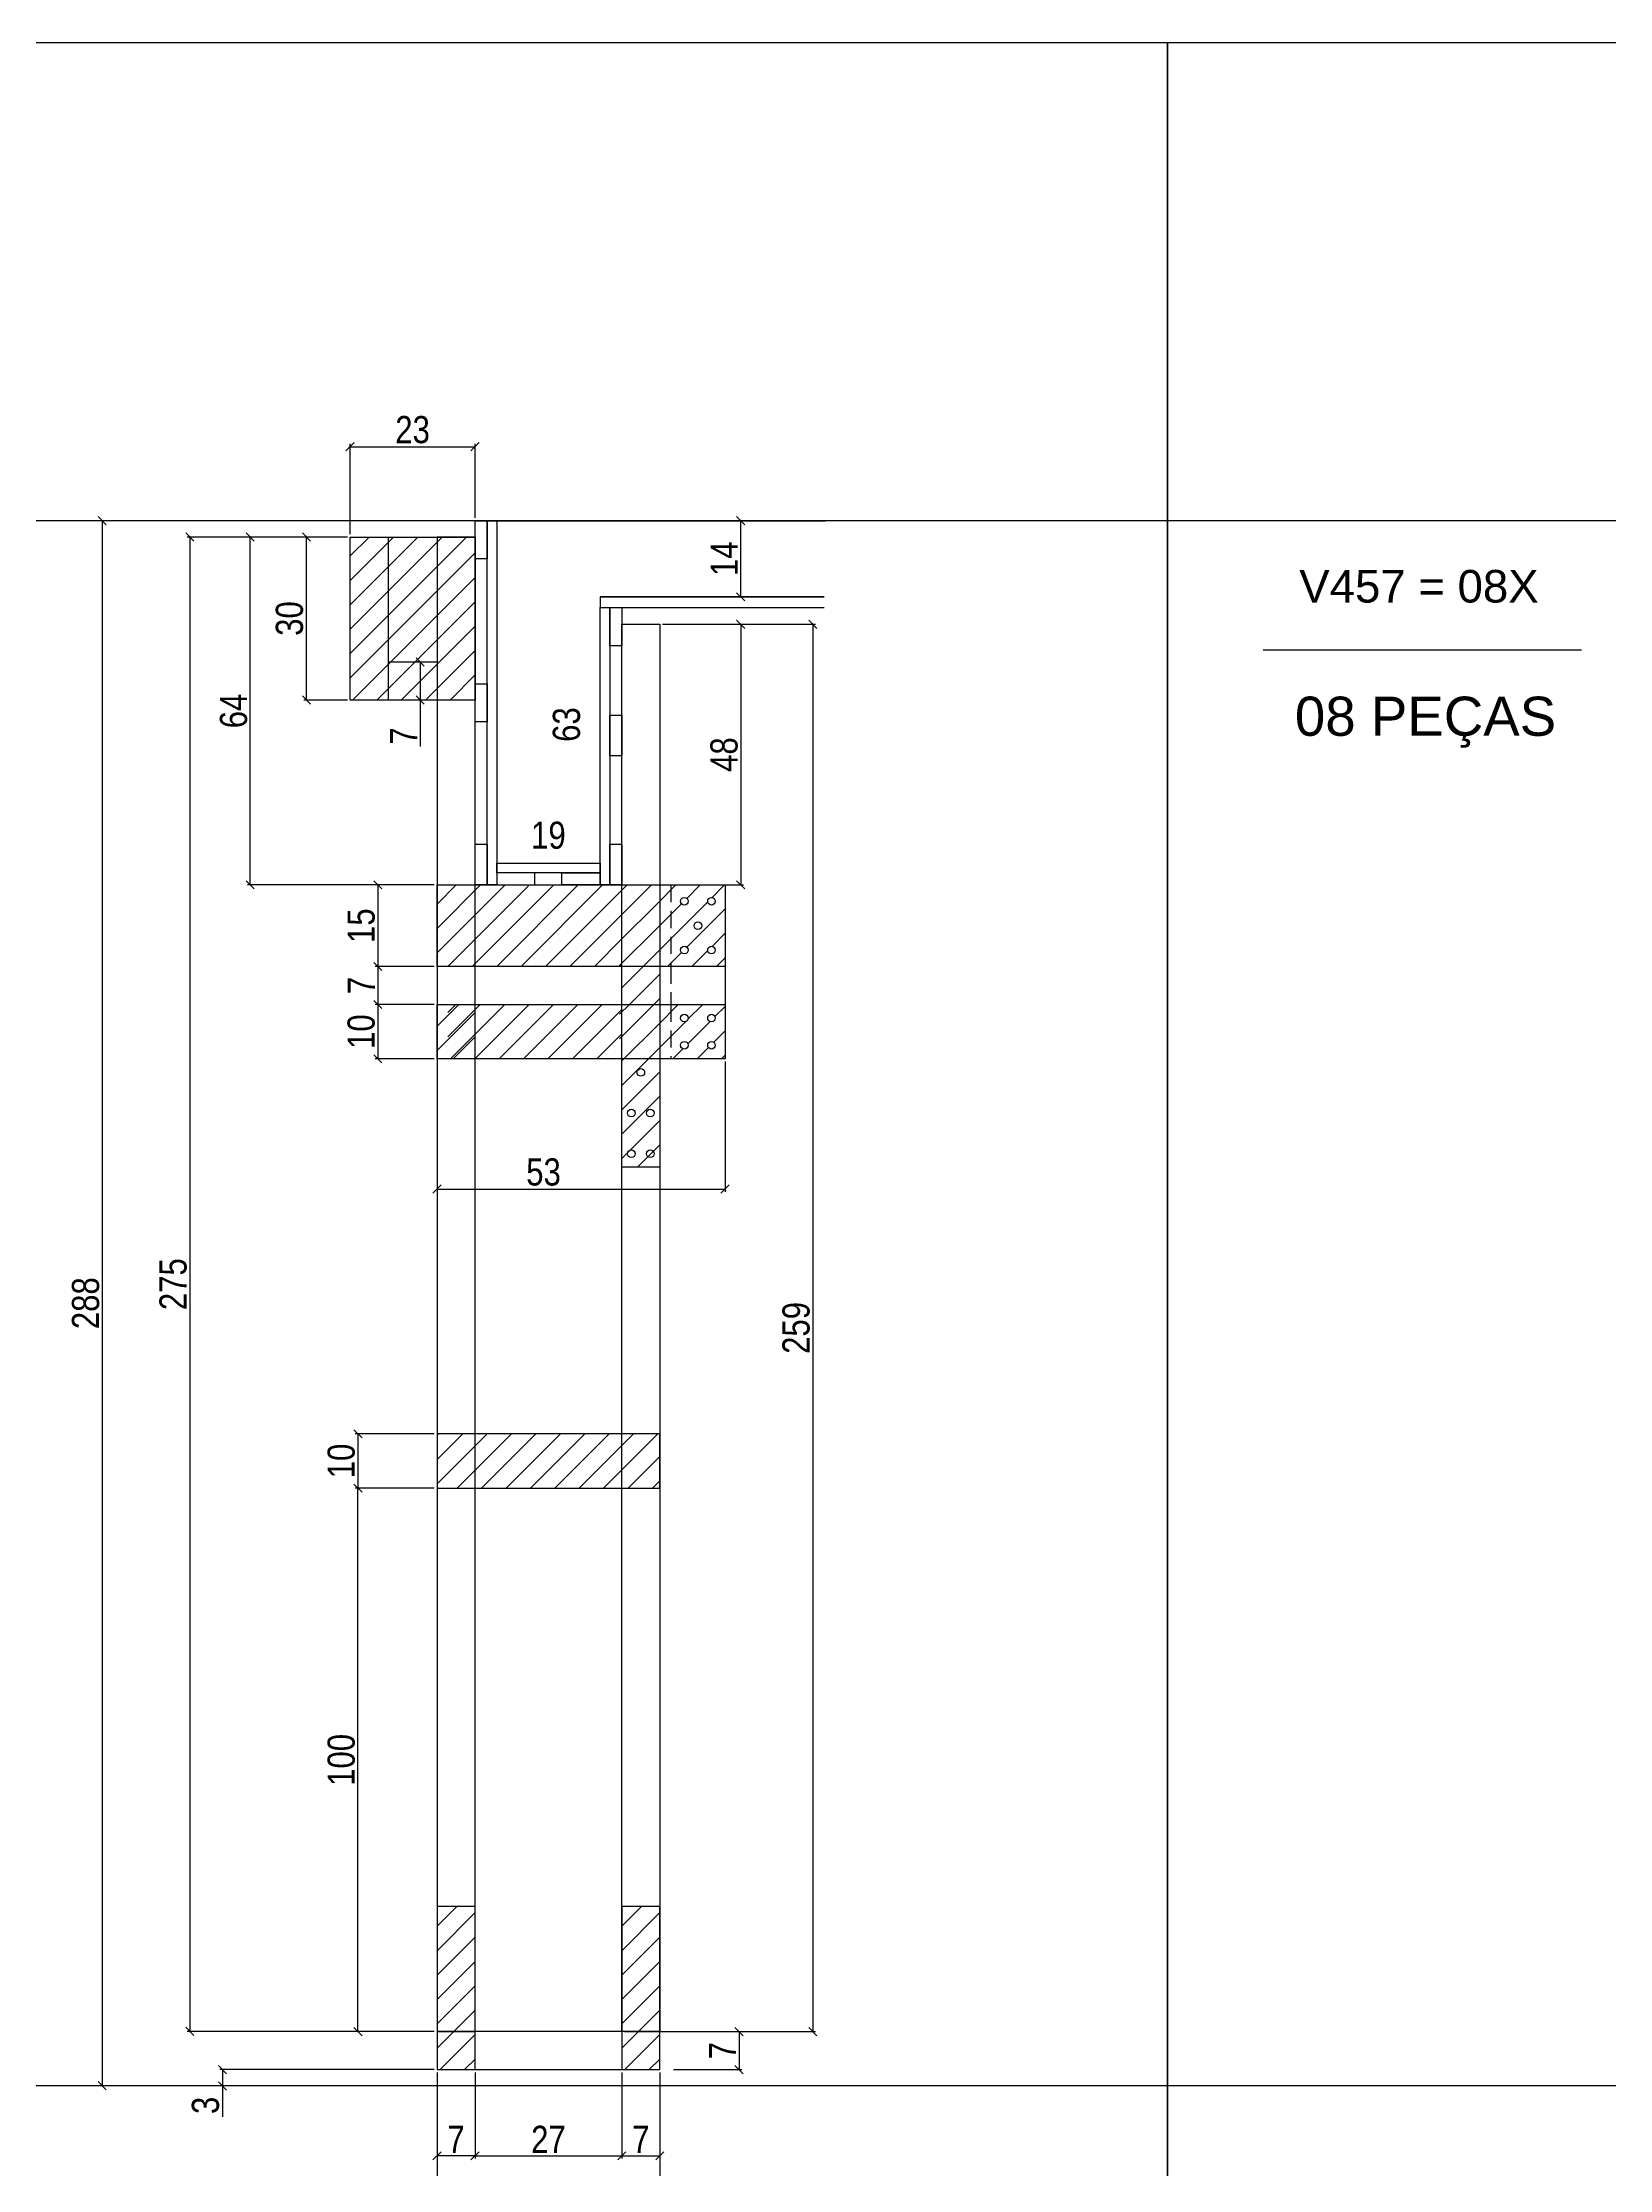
# Model space of a CAD drawing. Extents: x 17311 to 161354, y 153625 to 213544.
# Drawn here: x 18043 to 18619, y 205497 to 206280 of the extents above; entities that cross this region are included whole.
import ezdxf

# ---------------------------------------------------------------- set-up
doc = ezdxf.new("R2010")
doc.units = 0
doc.linetypes.add('DASHED2', pattern=[9.525, 6.35, -3.175])
doc.layers.get('0').update_dxf_attribs({"linetype": 'CONTINUOUS'})
doc.layers.get('DEFPOINTS').update_dxf_attribs({"linetype": 'CONTINUOUS'})
for name, color, linetype in [('8', 111, 'CONTINUOUS'), ('COTA', 241, 'CONTINUOUS'), ('detalhes', 4, 'CONTINUOUS'), ('HACHURA', 8, 'CONTINUOUS'), ('Painéis', 200, 'CONTINUOUS'), ('SARR_2.2x10', 60, 'CONTINUOUS'), ('SARR_7x7', 40, 'CONTINUOUS'), ('TIRAS REESCORAMENTO', 252, 'CONTINUOUS'), ('VIGAS', 3, 'CONTINUOUS')]:
    doc.layers.add(name, color=color, linetype=linetype)
doc.layers.add('resinado', color=7, linetype='CONTINUOUS', true_color=0xff6161)
doc.styles.add('COTA TECNICA 2X', font='techl___.ttf', dxfattribs={"height": 10})
doc.styles.add('R80-50', font='arial.ttf', dxfattribs={"height": 10})
doc.dimstyles.new('SECAO', dxfattribs={"dimscale": 0.333333, "dimtxt": 5, "dimasz": 9, "dimexe": 3, "dimexo": 3, "dimgap": 3, "dimtad": 1, "dimdec": 1, "dimlfac": 0.5, "dimzin": 12, "dimdsep": 46, "dimtxsty": 'COTA TECNICA 2X', "dimblk1": 'OBLIQUE', "dimblk2": 'OBLIQUE', "dimsah": 1, "dimcen": 0.9, "dimclrd": 4, "dimclre": 4, "dimclrt": 240, "dimadec": 1, "dimazin": 3, "dimtfac": 1, "dimtdec": 1, "dimtmove": 0, "dimatfit": 3, "dimfxl": 1, "dimtolj": 1, "dimtzin": 12, "dimarcsym": 0})
pattern_1 = [(45, (-7939.539, 8428.976), (-4.49012806, 4.49012806), [])]

# ---------------------------------------------------------------- blocks, each defined once
blk = doc.blocks.new('_Oblique')
at = {"color": 0, "linetype": 'ByBlock', "lineweight": -2}
blk.add_line((-0.5, -0.5), (0.5, 0.5), dxfattribs=at)
blk = doc.blocks.new('*D3435')
at = {"layer": 'DEFPOINTS', "color": 0, "transparency": 16777216}
for p in [(18188.06, 205533.75), (18270.06, 205533.75), (18270.06, 205476.3)]:
    blk.add_point(p, dxfattribs=at)
at = {"layer": 'detalhes', "color": 4, "lineweight": -2, "transparency": 16777216}
for p, q in [((18188.06, 205532.75), (18188.06, 205475.3)), ((18270.06, 205532.75), (18270.06, 205475.3)), ((18188.06, 205476.3), (18270.06, 205476.3))]:
    blk.add_line(p, q, dxfattribs=at)
at = {"layer": 'detalhes', "color": 4, "lineweight": -2, "transparency": 16777216, "xscale": 3, "yscale": 3, "zscale": 3, "rotation": 180}
blk.add_blockref('_Oblique', (18188.06, 205476.3), dxfattribs=at)
at = {"layer": 'detalhes', "color": 4, "lineweight": -2, "transparency": 16777216, "xscale": 3, "yscale": 3, "zscale": 3}
blk.add_blockref('_Oblique', (18270.06, 205476.3), dxfattribs=at)
at = {"layer": 'detalhes', "color": 240, "transparency": 16777216, "insert": (18228.06, 205482.37), "char_height": 10, "attachment_point": 5, "style": 'COTA TECNICA 2X'}
blk.add_mtext('\\A1;41', dxfattribs=at)
blk = doc.blocks.new('*D3436')
at = {"layer": 'DEFPOINTS', "color": 0, "transparency": 16777216}
for p in [(18202.06, 205533.75), (18256.06, 205533.75), (18256.06, 205502.01)]:
    blk.add_point(p, dxfattribs=at)
at = {"layer": 'detalhes', "color": 4, "lineweight": -2, "transparency": 16777216}
for p, q in [((18202.06, 205532.75), (18202.06, 205501.01)), ((18256.06, 205532.75), (18256.06, 205501.01)), ((18202.06, 205502.01), (18256.06, 205502.01))]:
    blk.add_line(p, q, dxfattribs=at)
at = {"layer": 'detalhes', "color": 4, "lineweight": -2, "transparency": 16777216, "xscale": 3, "yscale": 3, "zscale": 3, "rotation": 180}
blk.add_blockref('_Oblique', (18202.06, 205502.01), dxfattribs=at)
at = {"layer": 'detalhes', "color": 4, "lineweight": -2, "transparency": 16777216, "xscale": 3, "yscale": 3, "zscale": 3}
blk.add_blockref('_Oblique', (18256.06, 205502.01), dxfattribs=at)
at = {"layer": 'detalhes', "color": 240, "transparency": 16777216, "insert": (18229.06, 205508.09), "char_height": 10, "attachment_point": 5, "style": 'COTA TECNICA 2X'}
blk.add_mtext('\\A1;27', dxfattribs=at)
blk = doc.blocks.new('*D3437')
at = {"layer": 'DEFPOINTS', "color": 0, "transparency": 16777216}
for p in [(18256.06, 205502.01), (18270.06, 205502.01), (18270.06, 205502.01)]:
    blk.add_point(p, dxfattribs=at)
at = {"layer": 'detalhes', "color": 4, "lineweight": -2, "transparency": 16777216}
blk.add_line((18256.06, 205502.01), (18270.06, 205502.01), dxfattribs=at)
at = {"layer": 'detalhes', "color": 4, "lineweight": -2, "transparency": 16777216, "xscale": 3, "yscale": 3, "zscale": 3, "rotation": 180}
blk.add_blockref('_Oblique', (18256.06, 205502.01), dxfattribs=at)
at = {"layer": 'detalhes', "color": 4, "lineweight": -2, "transparency": 16777216, "xscale": 3, "yscale": 3, "zscale": 3}
blk.add_blockref('_Oblique', (18270.06, 205502.01), dxfattribs=at)
at = {"layer": 'detalhes', "color": 240, "transparency": 16777216, "insert": (18263.06, 205508.09), "char_height": 10, "attachment_point": 5, "style": 'COTA TECNICA 2X'}
blk.add_mtext('\\A1;7', dxfattribs=at)
blk = doc.blocks.new('*D3438')
at = {"layer": 'DEFPOINTS', "color": 0, "transparency": 16777216}
for p in [(18188.06, 205502.01), (18188.06, 205502.01), (18202.06, 205502.01)]:
    blk.add_point(p, dxfattribs=at)
at = {"layer": 'detalhes', "color": 4, "lineweight": -2, "transparency": 16777216}
blk.add_line((18202.06, 205502.01), (18188.06, 205502.01), dxfattribs=at)
at = {"layer": 'detalhes', "color": 4, "lineweight": -2, "transparency": 16777216, "xscale": 3, "yscale": 3, "zscale": 3, "rotation": 180}
blk.add_blockref('_Oblique', (18188.06, 205502.01), dxfattribs=at)
at = {"layer": 'detalhes', "color": 4, "lineweight": -2, "transparency": 16777216, "xscale": 3, "yscale": 3, "zscale": 3}
blk.add_blockref('_Oblique', (18202.06, 205502.01), dxfattribs=at)
at = {"layer": 'detalhes', "color": 240, "transparency": 16777216, "insert": (18195.06, 205508.09), "char_height": 10, "attachment_point": 5, "style": 'COTA TECNICA 2X'}
blk.add_mtext('\\A1;7', dxfattribs=at)
blk = doc.blocks.new('*D3439')
at = {"layer": 'DEFPOINTS', "color": 0, "transparency": 16777216}
for p in [(18188.06, 205767.77), (18158.96, 205747.77), (18188.06, 205747.77)]:
    blk.add_point(p, dxfattribs=at)
at = {"layer": 'detalhes', "color": 4, "lineweight": -2, "transparency": 16777216}
for p, q in [((18187.06, 205767.77), (18157.96, 205767.77)), ((18158.96, 205767.77), (18158.96, 205747.77)), ((18187.06, 205747.77), (18157.96, 205747.77))]:
    blk.add_line(p, q, dxfattribs=at)
at = {"layer": 'detalhes', "color": 4, "lineweight": -2, "transparency": 16777216, "xscale": 3, "yscale": 3, "zscale": 3}
for p, rotation in [((18158.96, 205767.77), 90), ((18158.96, 205747.77), 270)]:
    blk.add_blockref('_Oblique', p, dxfattribs=dict(at, rotation=rotation))
at = {"layer": 'detalhes', "color": 240, "transparency": 16777216, "insert": (18152.86, 205757.77), "char_height": 10, "attachment_point": 5, "rotation": 90, "style": 'COTA TECNICA 2X'}
blk.add_mtext('\\A1;10', dxfattribs=at)
blk = doc.blocks.new('*D3440')
at = {"layer": 'DEFPOINTS', "color": 0, "transparency": 16777216}
for p in [(18270.06, 206065.72), (18270.06, 205969.79), (18299.82, 205969.79)]:
    blk.add_point(p, dxfattribs=at)
at = {"layer": 'detalhes', "color": 4, "lineweight": -2, "transparency": 16777216}
for p, q in [((18271.06, 206065.72), (18300.82, 206065.72)), ((18299.82, 206065.72), (18299.82, 205969.79)), ((18271.06, 205969.79), (18300.82, 205969.79))]:
    blk.add_line(p, q, dxfattribs=at)
at = {"layer": 'detalhes', "color": 4, "lineweight": -2, "transparency": 16777216, "xscale": 3, "yscale": 3, "zscale": 3}
for p, rotation in [((18299.82, 206065.72), 90), ((18299.82, 205969.79), 270)]:
    blk.add_blockref('_Oblique', p, dxfattribs=dict(at, rotation=rotation))
at = {"layer": 'detalhes', "color": 240, "transparency": 16777216, "insert": (18293.72, 206017.76), "char_height": 10, "attachment_point": 5, "rotation": 90, "style": 'COTA TECNICA 2X'}
blk.add_mtext('\\A1;48', dxfattribs=at)
blk = doc.blocks.new('*D3441')
at = {"layer": 'DEFPOINTS', "color": 0, "transparency": 16777216}
for p in [(18188.06, 205533.75), (18109.1, 205527.75), (18188.06, 205527.75)]:
    blk.add_point(p, dxfattribs=at)
at = {"layer": 'detalhes', "color": 4, "lineweight": -2, "transparency": 16777216}
for p, q in [((18187.06, 205533.75), (18108.1, 205533.75)), ((18109.1, 205533.75), (18109.1, 205527.75)), ((18187.06, 205527.75), (18108.1, 205527.75)), ((18109.1, 205527.75), (18109.1, 205516.42))]:
    blk.add_line(p, q, dxfattribs=at)
at = {"layer": 'detalhes', "color": 4, "lineweight": -2, "transparency": 16777216, "xscale": 3, "yscale": 3, "zscale": 3}
for p, rotation in [((18109.1, 205533.75), 90), ((18109.1, 205527.75), 270)]:
    blk.add_blockref('_Oblique', p, dxfattribs=dict(at, rotation=rotation))
at = {"layer": 'detalhes', "color": 240, "transparency": 16777216, "insert": (18102.89, 205520.59), "char_height": 10, "attachment_point": 5, "rotation": 90, "style": 'COTA TECNICA 2X'}
blk.add_mtext('\\A1;3', dxfattribs=at)
blk = doc.blocks.new('*D3442')
at = {"layer": 'DEFPOINTS', "color": 0, "transparency": 16777216}
for p in [(18235.1, 206103.84), (18241.95, 206103.84), (18235.1, 205977.79)]:
    blk.add_point(p, dxfattribs=at)
at = {"layer": 'detalhes', "color": 240, "transparency": 16777216, "insert": (18235.74, 206028.82), "char_height": 10, "attachment_point": 5, "rotation": 90, "style": 'COTA TECNICA 2X'}
blk.add_mtext('\\A1;63', dxfattribs=at)
blk = doc.blocks.new('*D3443')
at = {"layer": 'DEFPOINTS', "color": 0, "transparency": 16777216}
for p in [(18210.06, 205981.95), (18248.06, 205981.95), (18248.06, 205981.95)]:
    blk.add_point(p, dxfattribs=at)
at = {"layer": 'detalhes', "color": 240, "transparency": 16777216, "insert": (18229.06, 205988.04), "char_height": 10, "attachment_point": 5, "style": 'COTA TECNICA 2X'}
blk.add_mtext('\\A1;19', dxfattribs=at)
blk = doc.blocks.new('*D3444')
at = {"layer": 'DEFPOINTS', "color": 0, "transparency": 16777216}
for p in [(18158.96, 205747.77), (18188.06, 205747.77), (18187.06, 205547.75)]:
    blk.add_point(p, dxfattribs=at)
at = {"layer": 'detalhes', "color": 4, "lineweight": -2, "transparency": 16777216}
for p, q in [((18187.06, 205747.77), (18157.96, 205747.77)), ((18158.96, 205547.75), (18158.96, 205747.77)), ((18186.06, 205547.75), (18157.96, 205547.75))]:
    blk.add_line(p, q, dxfattribs=at)
at = {"layer": 'detalhes', "color": 4, "lineweight": -2, "transparency": 16777216, "xscale": 3, "yscale": 3, "zscale": 3}
for p, rotation in [((18158.96, 205747.77), 90), ((18158.96, 205547.75), 270)]:
    blk.add_blockref('_Oblique', p, dxfattribs=dict(at, rotation=rotation))
at = {"layer": 'detalhes', "color": 240, "transparency": 16777216, "insert": (18152.86, 205647.76), "char_height": 10, "attachment_point": 5, "rotation": 90, "style": 'COTA TECNICA 2X'}
blk.add_mtext('\\A1;100', dxfattribs=at)
blk = doc.blocks.new('*D3445')
at = {"layer": 'DEFPOINTS', "color": 0, "transparency": 16777216}
for p in [(18188.06, 205929.79), (18294.06, 205905.79), (18294.06, 205857.87)]:
    blk.add_point(p, dxfattribs=at)
at = {"layer": 'detalhes', "color": 4, "lineweight": -2, "transparency": 16777216}
for p, q in [((18188.06, 205928.79), (18188.06, 205856.87)), ((18294.06, 205904.79), (18294.06, 205856.87)), ((18188.06, 205857.87), (18294.06, 205857.87))]:
    blk.add_line(p, q, dxfattribs=at)
at = {"layer": 'detalhes', "color": 4, "lineweight": -2, "transparency": 16777216, "xscale": 3, "yscale": 3, "zscale": 3, "rotation": 180}
blk.add_blockref('_Oblique', (18188.06, 205857.87), dxfattribs=at)
at = {"layer": 'detalhes', "color": 4, "lineweight": -2, "transparency": 16777216, "xscale": 3, "yscale": 3, "zscale": 3}
blk.add_blockref('_Oblique', (18294.06, 205857.87), dxfattribs=at)
at = {"layer": 'detalhes', "color": 240, "transparency": 16777216, "insert": (18227.25, 205864.09), "char_height": 10, "attachment_point": 5, "style": 'COTA TECNICA 2X'}
blk.add_mtext('\\A1;53', dxfattribs=at)
blk = doc.blocks.new('*D3446')
at = {"layer": 'DEFPOINTS', "color": 0, "transparency": 16777216}
for p in [(18296.66, 206103.84), (18299.82, 206103.84), (18296.66, 206075.84)]:
    blk.add_point(p, dxfattribs=at)
at = {"layer": 'detalhes', "color": 4, "lineweight": -2, "transparency": 16777216}
for p, q in [((18297.66, 206103.84), (18300.82, 206103.84)), ((18299.82, 206075.84), (18299.82, 206103.84)), ((18297.66, 206075.84), (18300.82, 206075.84))]:
    blk.add_line(p, q, dxfattribs=at)
at = {"layer": 'detalhes', "color": 4, "lineweight": -2, "transparency": 16777216, "xscale": 3, "yscale": 3, "zscale": 3}
for p, rotation in [((18299.82, 206103.84), 90), ((18299.82, 206075.84), 270)]:
    blk.add_blockref('_Oblique', p, dxfattribs=dict(at, rotation=rotation))
at = {"layer": 'detalhes', "color": 240, "transparency": 16777216, "insert": (18293.74, 206089.84), "char_height": 10, "attachment_point": 5, "rotation": 90, "style": 'COTA TECNICA 2X'}
blk.add_mtext('\\A1;14', dxfattribs=at)
blk = doc.blocks.new('*D3447')
at = {"layer": 'DEFPOINTS', "color": 0, "transparency": 16777216}
for p in [(18271.06, 206065.72), (18271.06, 205547.75), (18326.36, 205547.75)]:
    blk.add_point(p, dxfattribs=at)
at = {"layer": 'detalhes', "color": 4, "lineweight": -2, "transparency": 16777216}
for p, q in [((18272.06, 206065.72), (18327.36, 206065.72)), ((18326.36, 206065.72), (18326.36, 205547.75)), ((18272.06, 205547.75), (18327.36, 205547.75))]:
    blk.add_line(p, q, dxfattribs=at)
at = {"layer": 'detalhes', "color": 4, "lineweight": -2, "transparency": 16777216, "xscale": 3, "yscale": 3, "zscale": 3}
for p, rotation in [((18326.36, 206065.72), 90), ((18326.36, 205547.75), 270)]:
    blk.add_blockref('_Oblique', p, dxfattribs=dict(at, rotation=rotation))
at = {"layer": 'detalhes', "color": 240, "transparency": 16777216, "insert": (18320.22, 205806.74), "char_height": 10, "attachment_point": 5, "rotation": 90, "style": 'COTA TECNICA 2X'}
blk.add_mtext('\\A1;259', dxfattribs=at)
blk = doc.blocks.new('*D3448')
at = {"layer": 'DEFPOINTS', "color": 0, "transparency": 16777216}
for p in [(18256.06, 205547.75), (18274.12, 205533.75), (18299.21, 205533.75)]:
    blk.add_point(p, dxfattribs=at)
at = {"layer": 'detalhes', "color": 4, "lineweight": -2, "transparency": 16777216}
for p, q in [((18257.06, 205547.75), (18300.21, 205547.75)), ((18299.21, 205547.75), (18299.21, 205533.75)), ((18275.12, 205533.75), (18300.21, 205533.75))]:
    blk.add_line(p, q, dxfattribs=at)
at = {"layer": 'detalhes', "color": 4, "lineweight": -2, "transparency": 16777216, "xscale": 3, "yscale": 3, "zscale": 3}
for p, rotation in [((18299.21, 205547.75), 90), ((18299.21, 205533.75), 270)]:
    blk.add_blockref('_Oblique', p, dxfattribs=dict(at, rotation=rotation))
at = {"layer": 'detalhes', "color": 240, "transparency": 16777216, "insert": (18293.14, 205540.75), "char_height": 10, "attachment_point": 5, "rotation": 90, "style": 'COTA TECNICA 2X'}
blk.add_mtext('\\A1;7', dxfattribs=at)
blk = doc.blocks.new('*D3449')
at = {"layer": 'DEFPOINTS', "color": 0, "transparency": 16777216}
for p in [(18188.06, 205969.79), (18166.29, 205939.79), (18188.06, 205939.79)]:
    blk.add_point(p, dxfattribs=at)
at = {"layer": 'detalhes', "color": 4, "lineweight": -2, "transparency": 16777216}
for p, q in [((18187.06, 205969.79), (18165.29, 205969.79)), ((18166.29, 205969.79), (18166.29, 205939.79)), ((18187.06, 205939.79), (18165.29, 205939.79))]:
    blk.add_line(p, q, dxfattribs=at)
at = {"layer": 'detalhes', "color": 4, "lineweight": -2, "transparency": 16777216, "xscale": 3, "yscale": 3, "zscale": 3}
for p, rotation in [((18166.29, 205969.79), 90), ((18166.29, 205939.79), 270)]:
    blk.add_blockref('_Oblique', p, dxfattribs=dict(at, rotation=rotation))
at = {"layer": 'detalhes', "color": 240, "transparency": 16777216, "insert": (18160.19, 205954.79), "char_height": 10, "attachment_point": 5, "rotation": 90, "style": 'COTA TECNICA 2X'}
blk.add_mtext('\\A1;15', dxfattribs=at)
blk = doc.blocks.new('*D3450')
at = {"layer": 'DEFPOINTS', "color": 0, "transparency": 16777216}
for p in [(18188.06, 205925.79), (18166.29, 205905.79), (18188.06, 205905.79)]:
    blk.add_point(p, dxfattribs=at)
at = {"layer": 'detalhes', "color": 4, "lineweight": -2, "transparency": 16777216}
for p, q in [((18187.06, 205925.79), (18165.29, 205925.79)), ((18166.29, 205925.79), (18166.29, 205905.79)), ((18187.06, 205905.79), (18165.29, 205905.79))]:
    blk.add_line(p, q, dxfattribs=at)
at = {"layer": 'detalhes', "color": 4, "lineweight": -2, "transparency": 16777216, "xscale": 3, "yscale": 3, "zscale": 3}
for p, rotation in [((18166.29, 205925.79), 90), ((18166.29, 205905.79), 270)]:
    blk.add_blockref('_Oblique', p, dxfattribs=dict(at, rotation=rotation))
at = {"layer": 'detalhes', "color": 240, "transparency": 16777216, "insert": (18160.19, 205915.79), "char_height": 10, "attachment_point": 5, "rotation": 90, "style": 'COTA TECNICA 2X'}
blk.add_mtext('\\A1;10', dxfattribs=at)
blk = doc.blocks.new('*D3451')
at = {"layer": 'DEFPOINTS', "color": 0, "transparency": 16777216}
for p in [(18188.06, 205939.79), (18166.29, 205925.79), (18188.06, 205925.79)]:
    blk.add_point(p, dxfattribs=at)
at = {"layer": 'detalhes', "color": 4, "lineweight": -2, "transparency": 16777216}
for p, q in [((18187.06, 205939.79), (18165.29, 205939.79)), ((18166.29, 205939.79), (18166.29, 205925.79)), ((18187.06, 205925.79), (18165.29, 205925.79))]:
    blk.add_line(p, q, dxfattribs=at)
at = {"layer": 'detalhes', "color": 4, "lineweight": -2, "transparency": 16777216, "xscale": 3, "yscale": 3, "zscale": 3}
for p, rotation in [((18166.29, 205939.79), 90), ((18166.29, 205925.79), 270)]:
    blk.add_blockref('_Oblique', p, dxfattribs=dict(at, rotation=rotation))
at = {"layer": 'detalhes', "color": 240, "transparency": 16777216, "insert": (18160.22, 205932.79), "char_height": 10, "attachment_point": 5, "rotation": 90, "style": 'COTA TECNICA 2X'}
blk.add_mtext('\\A1;7', dxfattribs=at)
blk = doc.blocks.new('*D3453')
at = {"layer": 'DEFPOINTS', "color": 0, "transparency": 16777216}
for p in [(18156.06, 206097.84), (18097.1, 205547.84), (18188.06, 205547.84)]:
    blk.add_point(p, dxfattribs=at)
at = {"layer": 'detalhes', "color": 4, "lineweight": -2, "transparency": 16777216}
for p, q in [((18155.06, 206097.84), (18096.1, 206097.84)), ((18097.1, 206097.84), (18097.1, 205547.84)), ((18187.06, 205547.84), (18096.1, 205547.84))]:
    blk.add_line(p, q, dxfattribs=at)
at = {"layer": 'detalhes', "color": 4, "lineweight": -2, "transparency": 16777216, "xscale": 3, "yscale": 3, "zscale": 3}
for p, rotation in [((18097.1, 206097.84), 90), ((18097.1, 205547.84), 270)]:
    blk.add_blockref('_Oblique', p, dxfattribs=dict(at, rotation=rotation))
at = {"layer": 'detalhes', "color": 240, "transparency": 16777216, "insert": (18090.99, 205822.84), "char_height": 10, "attachment_point": 5, "rotation": 90, "style": 'COTA TECNICA 2X'}
blk.add_mtext('\\A1;275', dxfattribs=at)
blk = doc.blocks.new('*D3454')
at = {"layer": 'DEFPOINTS', "color": 0, "transparency": 16777216}
for p in [(18119.33, 206097.84), (18156.06, 206097.84), (18188.06, 205969.79)]:
    blk.add_point(p, dxfattribs=at)
at = {"layer": 'detalhes', "color": 4, "lineweight": -2, "transparency": 16777216}
for p, q in [((18155.06, 206097.84), (18118.33, 206097.84)), ((18119.33, 205969.79), (18119.33, 206097.84)), ((18187.06, 205969.79), (18118.33, 205969.79))]:
    blk.add_line(p, q, dxfattribs=at)
at = {"layer": 'detalhes', "color": 4, "lineweight": -2, "transparency": 16777216, "xscale": 3, "yscale": 3, "zscale": 3}
for p, rotation in [((18119.33, 206097.84), 90), ((18119.33, 205969.79), 270)]:
    blk.add_blockref('_Oblique', p, dxfattribs=dict(at, rotation=rotation))
at = {"layer": 'detalhes', "color": 240, "transparency": 16777216, "insert": (18113.23, 206033.82), "char_height": 10, "attachment_point": 5, "rotation": 90, "style": 'COTA TECNICA 2X'}
blk.add_mtext('\\A1;64', dxfattribs=at)
blk = doc.blocks.new('*D3455')
at = {"layer": 'DEFPOINTS', "color": 0, "transparency": 16777216}
for p in [(18202.06, 206103.84), (18064.87, 205527.84), (18188.06, 205527.84)]:
    blk.add_point(p, dxfattribs=at)
at = {"layer": 'detalhes', "color": 4, "lineweight": -2, "transparency": 16777216}
for p, q in [((18201.06, 206103.84), (18063.87, 206103.84)), ((18064.87, 206103.84), (18064.87, 205527.84)), ((18187.06, 205527.84), (18063.87, 205527.84))]:
    blk.add_line(p, q, dxfattribs=at)
at = {"layer": 'detalhes', "color": 4, "lineweight": -2, "transparency": 16777216, "xscale": 3, "yscale": 3, "zscale": 3}
for p, rotation in [((18064.87, 206103.84), 90), ((18064.87, 205527.84), 270)]:
    blk.add_blockref('_Oblique', p, dxfattribs=dict(at, rotation=rotation))
at = {"layer": 'detalhes', "color": 240, "transparency": 16777216, "insert": (18058.77, 205815.84), "char_height": 10, "attachment_point": 5, "rotation": 90, "style": 'COTA TECNICA 2X'}
blk.add_mtext('\\A1;288', dxfattribs=at)
blk = doc.blocks.new('*D3456')
at = {"layer": 'DEFPOINTS', "color": 0, "transparency": 16777216}
for p in [(18140.02, 206097.84), (18156.06, 206097.84), (18156.06, 206037.84)]:
    blk.add_point(p, dxfattribs=at)
at = {"layer": 'detalhes', "color": 4, "lineweight": -2, "transparency": 16777216}
for p, q in [((18155.06, 206097.84), (18139.02, 206097.84)), ((18140.02, 206037.84), (18140.02, 206097.84)), ((18155.06, 206037.84), (18139.02, 206037.84))]:
    blk.add_line(p, q, dxfattribs=at)
at = {"layer": 'detalhes', "color": 4, "lineweight": -2, "transparency": 16777216, "xscale": 3, "yscale": 3, "zscale": 3}
for p, rotation in [((18140.02, 206097.84), 90), ((18140.02, 206037.84), 270)]:
    blk.add_blockref('_Oblique', p, dxfattribs=dict(at, rotation=rotation))
at = {"layer": 'detalhes', "color": 240, "transparency": 16777216, "insert": (18133.8, 206067.84), "char_height": 10, "attachment_point": 5, "rotation": 90, "style": 'COTA TECNICA 2X'}
blk.add_mtext('\\A1;30', dxfattribs=at)
blk = doc.blocks.new('*D3457')
at = {"layer": 'DEFPOINTS', "color": 0, "transparency": 16777216}
for p in [(18202.06, 206131.09), (18202.06, 206103.84), (18156.06, 206097.84)]:
    blk.add_point(p, dxfattribs=at)
at = {"layer": 'detalhes', "color": 4, "lineweight": -2, "transparency": 16777216}
for p, q in [((18156.06, 206098.84), (18156.06, 206132.09)), ((18156.06, 206131.09), (18202.06, 206131.09)), ((18202.06, 206104.84), (18202.06, 206132.09))]:
    blk.add_line(p, q, dxfattribs=at)
at = {"layer": 'detalhes', "color": 4, "lineweight": -2, "transparency": 16777216, "xscale": 3, "yscale": 3, "zscale": 3, "rotation": 180}
blk.add_blockref('_Oblique', (18156.06, 206131.09), dxfattribs=at)
at = {"layer": 'detalhes', "color": 4, "lineweight": -2, "transparency": 16777216, "xscale": 3, "yscale": 3, "zscale": 3}
blk.add_blockref('_Oblique', (18202.06, 206131.09), dxfattribs=at)
at = {"layer": 'detalhes', "color": 240, "transparency": 16777216, "insert": (18179.06, 206137.31), "char_height": 10, "attachment_point": 5, "style": 'COTA TECNICA 2X'}
blk.add_mtext('\\A1;23', dxfattribs=at)
blk = doc.blocks.new('*D3452')
at = {"layer": 'DEFPOINTS', "color": 0, "transparency": 16777216}
for p in [(18182.44, 206051.84), (18181.87, 206037.84), (18182.44, 206037.84)]:
    blk.add_point(p, dxfattribs=at)
at = {"layer": 'detalhes', "color": 4, "lineweight": -2, "transparency": 16777216}
for p, q in [((18181.44, 206051.84), (18180.87, 206051.84)), ((18181.87, 206051.84), (18181.87, 206037.84)), ((18181.44, 206037.84), (18180.87, 206037.84)), ((18181.87, 206037.84), (18181.87, 206020.74))]:
    blk.add_line(p, q, dxfattribs=at)
at = {"layer": 'detalhes', "color": 4, "lineweight": -2, "transparency": 16777216, "xscale": 3, "yscale": 3, "zscale": 3}
for p, rotation in [((18181.87, 206051.84), 90), ((18181.87, 206037.84), 270)]:
    blk.add_blockref('_Oblique', p, dxfattribs=dict(at, rotation=rotation))
at = {"layer": 'detalhes', "color": 240, "transparency": 16777216, "insert": (18175.8, 206024.6), "char_height": 10, "attachment_point": 5, "rotation": 90, "style": 'COTA TECNICA 2X'}
blk.add_mtext('\\A1;7', dxfattribs=at)

msp = doc.modelspace()

# ---------------------------------------------------------------- hatches: boundary and pattern name
at = {"layer": 'COTA'}
h = msp.add_hatch(dxfattribs=at)
h.set_pattern_fill('ANSI31', color=256, scale=2, style=0)
h.set_pattern_definition([(45, (-1454.863, 200974.071), (-4.490128, 4.490128), [])])
h.paths.add_polyline_path([(18202.06, 206037.84), (18156.06, 206037.84), (18156.06, 206097.84), (18202.06, 206097.84)])
h = msp.add_hatch(dxfattribs=at)
h.set_pattern_fill('ANSI31', color=256, scale=2, style=0)
h.set_pattern_definition(pattern_1)
h.paths.add_polyline_path([(18256.06, 205969.79), (18188.06, 205969.79), (18188.06, 205939.79), (18256.06, 205939.79)])
h = msp.add_hatch(dxfattribs=at)
h.set_pattern_fill('ANSI31', color=256, scale=2, style=0)
h.set_pattern_definition(pattern_1)
h.paths.add_polyline_path([(18269.26, 205969.79), (18255.26, 205969.79), (18255.26, 205939.79), (18269.26, 205939.79)])
h = msp.add_hatch(dxfattribs=at)
h.set_pattern_fill('ANSI31', color=256, scale=2, style=0)
h.set_pattern_definition(pattern_1)
h.paths.add_polyline_path([(18294.06, 205969.79), (18269.26, 205969.79), (18269.26, 205939.79), (18294.06, 205939.79)])
h.paths.add_polyline_path([(18280.46, 205945.79, -1), (18277.66, 205945.79, -1)], flags=16)
h.paths.add_polyline_path([(18282.66, 205954.79, -1), (18285.46, 205954.79, -1)], flags=16)
h.paths.add_polyline_path([(18277.66, 205963.79, -1), (18280.46, 205963.79, -1)], flags=16)
h.paths.add_polyline_path([(18290.46, 205945.79, -1), (18287.66, 205945.79, -1)], flags=16)
h.paths.add_polyline_path([(18287.66, 205963.79, -1), (18290.46, 205963.79, -1)], flags=16)
h = msp.add_hatch(dxfattribs=at)
h.set_pattern_fill('ANSI31', color=256, scale=2, style=0)
h.set_pattern_definition(pattern_1)
h.paths.add_polyline_path([(18256.06, 205939.79), (18256.06, 205925.79), (18270.06, 205925.79), (18270.06, 205939.79)])
h = msp.add_hatch(dxfattribs=at)
h.set_pattern_fill('ANSI31', color=256, scale=2, style=0)
h.set_pattern_definition(pattern_1)
h.paths.add_polyline_path([(18202.06, 205925.79), (18188.06, 205925.79), (18188.06, 205905.79), (18202.06, 205905.79)])
h = msp.add_hatch(dxfattribs=at)
h.set_pattern_fill('ANSI31', color=256, scale=2, style=0)
h.set_pattern_definition([(45, (-7949.539, 8428.976), (-4.49012806, 4.49012806), [])])
h.paths.add_polyline_path([(18256.06, 205925.79), (18192.06, 205925.79), (18192.06, 205905.79), (18256.06, 205905.79)])
h = msp.add_hatch(dxfattribs=at)
h.set_pattern_fill('ANSI31', color=256, scale=2, style=0)
h.set_pattern_definition(pattern_1)
h.paths.add_polyline_path([(18269.26, 205925.79), (18255.26, 205925.79), (18255.26, 205905.79), (18269.26, 205905.79)])
h = msp.add_hatch(dxfattribs=at)
h.set_pattern_fill('ANSI31', color=256, scale=2, style=0)
h.set_pattern_definition(pattern_1)
h.paths.add_polyline_path([(18294.06, 205925.79), (18269.26, 205925.79), (18269.26, 205905.79), (18294.06, 205905.79)])
h.paths.add_polyline_path([(18277.66, 205920.79, -1), (18280.46, 205920.79, -1)], flags=16)
h.paths.add_polyline_path([(18280.46, 205910.79, -1), (18277.66, 205910.79, -1)], flags=16)
h.paths.add_polyline_path([(18287.66, 205920.79, -1), (18290.46, 205920.79, -1)], flags=16)
h.paths.add_polyline_path([(18290.46, 205910.79, -1), (18287.66, 205910.79, -1)], flags=16)
h = msp.add_hatch(dxfattribs=at)
h.set_pattern_fill('ANSI31', color=256, scale=2, style=0)
h.set_pattern_definition(pattern_1)
h.paths.add_polyline_path([(18256.06, 205865.85), (18270.06, 205865.85), (18270.06, 205905.79), (18256.06, 205905.79)])
h = msp.add_hatch(dxfattribs=at)
h.set_pattern_fill('ANSI31', color=256, scale=2, style=0)
h.set_pattern_definition([(45, (-7949.539, 8474.976), (-4.49012806, 4.49012806), [])])
h.paths.add_polyline_path([(18270.06, 205767.77), (18188.06, 205767.77), (18188.06, 205747.77), (18270.06, 205747.77)])
h = msp.add_hatch(dxfattribs=at)
h.set_pattern_fill('ANSI31', color=256, scale=2, style=0)
h.set_pattern_definition([(45, (-1656.154, 199724.561), (-4.490128, 4.490128), [])])
h.paths.add_polyline_path([(18188.06, 205533.75), (18202.06, 205533.75), (18202.06, 205593.75), (18188.06, 205593.75)])
h = msp.add_hatch(dxfattribs=at)
h.set_pattern_fill('ANSI31', color=256, scale=2, style=0)
h.set_pattern_definition([(45, (-1588.154, 199724.561), (-4.490128, 4.490128), [])])
h.paths.add_polyline_path([(18256.06, 205533.75), (18270.06, 205533.75), (18270.06, 205593.75), (18256.06, 205593.75)])

# ---------------------------------------------------------------- linework, layer by layer
at = {"linetype": 'Continuous'}
for p, q in [((18170.06, 206051.84), (18188.06, 206051.84)), ((18294.06, 205939.79), (18294.06, 205925.79))]:
    msp.add_line(p, q, dxfattribs=at)
msp.add_line((18270.06, 205865.85), (18256.06, 205865.85))
msp.add_lwpolyline([(18210.06, 205533.75), (18270.06, 205533.75), (18270.06, 205547.75), (18188.06, 205547.75), (18188.06, 205533.75), (18210.06, 205533.75)], dxfattribs=at)
for centre in [(18279.06, 205963.79), (18289.06, 205963.79), (18284.06, 205954.79), (18279.06, 205945.79), (18289.06, 205945.79), (18279.06, 205920.79), (18289.06, 205920.79), (18279.06, 205910.79), (18289.06, 205910.79), (18263.06, 205900.79), (18259.56, 205885.82), (18266.56, 205885.82), (18259.56, 205870.85), (18266.56, 205870.85)]:
    msp.add_circle(centre, 1.4)
at = {"layer": '8', "color": 5, "linetype": 'Continuous'}
for points in [[(18456.91, 205315.05), (17860.1, 205315.05), (17860.1, 206279.83), (18456.91, 206279.83)], [(19053.72, 205315.05), (18456.91, 205315.05), (18456.91, 206279.83), (19053.72, 206279.83)]]:
    msp.add_lwpolyline(points, close=True, dxfattribs=at)
at = {"layer": 'COTA', "linetype": 'DASHED2'}
for p, q in [((18274.06, 205969.79), (18274.06, 205939.79)), ((18274.06, 205939.79), (18274.06, 205925.79)), ((18274.06, 205925.79), (18274.06, 205905.79))]:
    msp.add_line(p, q, dxfattribs=at)
at = {"layer": 'HACHURA', "color": 7}
msp.add_line((18492.06, 206056.37), (18609.21, 206056.37), dxfattribs=at)
at = {"layer": 'Painéis'}
for points in [[(18202.06, 206037.84), (18156.06, 206037.84), (18156.06, 206097.84), (18202.06, 206097.84)], [(18188.06, 205533.75), (18202.06, 205533.75), (18202.06, 205593.75), (18188.06, 205593.75)], [(18256.06, 205533.75), (18270.06, 205533.75), (18270.06, 205593.75), (18256.06, 205593.75)]]:
    msp.add_lwpolyline(points, close=True, dxfattribs=at)
msp.add_lwpolyline([(18188.06, 205747.77), (18270.06, 205747.77), (18270.06, 205767.77), (18188.06, 205767.77), (18188.06, 205747.77)], dxfattribs=at)
at = {"layer": 'resinado'}
msp.add_line((18248.06, 206075.84), (18330.55, 206075.84), dxfattribs=at)
at = {"layer": 'SARR_2.2x10', "linetype": 'Continuous'}
for points in [[(18294.06, 205939.79), (18188.06, 205939.79), (18188.06, 205969.79), (18294.06, 205969.79)], [(18294.06, 205905.79), (18188.06, 205905.79), (18188.06, 205925.79), (18294.06, 205925.79)]]:
    msp.add_lwpolyline(points, close=True, dxfattribs=at)
at = {"layer": 'SARR_7x7', "linetype": 'Continuous'}
msp.add_line((18170.06, 206097.84), (18170.06, 206037.84), dxfattribs=at)
for points in [[(18188.06, 205547.75), (18202.06, 205547.75), (18202.06, 206097.84), (18188.06, 206097.84)], [(18270.06, 205547.75), (18256.06, 205547.75), (18256.06, 206065.72), (18270.06, 206065.72)]]:
    msp.add_lwpolyline(points, close=True, dxfattribs=at)
at = {"layer": 'TIRAS REESCORAMENTO', "linetype": 'ByBlock'}
for p, q in [((22634.59, 206103.75), (17860.1, 206103.75)), ((18210.06, 206103.84), (18331.03, 206103.84)), ((18248.06, 206071.84), (18330.55, 206071.84)), ((22634.59, 205527.75), (17860.1, 205527.75))]:
    msp.add_line(p, q, dxfattribs=at)
for points in [[(18202.06, 206103.84), (18206.46, 206103.84), (18206.46, 206089.84), (18202.06, 206089.84)], [(18251.66, 206071.84), (18256.06, 206071.84), (18256.06, 206057.84), (18251.66, 206057.84)], [(18202.06, 206043.82), (18206.46, 206043.82), (18206.46, 206029.82), (18202.06, 206029.82)], [(18251.66, 206032.32), (18256.06, 206032.32), (18256.06, 206017.32), (18251.66, 206017.32)], [(18202.06, 205984.79), (18206.46, 205984.79), (18206.46, 205969.79), (18202.06, 205969.79)], [(18251.66, 205984.79), (18256.06, 205984.79), (18256.06, 205969.79), (18251.66, 205969.79)], [(18248.06, 205974.19), (18210.06, 205974.19), (18210.06, 205977.79), (18248.06, 205977.79)], [(18224.06, 205969.79), (18224.06, 205974.19), (18210.06, 205974.19), (18210.06, 205969.79)], [(18234.03, 205969.79), (18234.03, 205974.19), (18248.06, 205974.19), (18248.06, 205969.79)]]:
    msp.add_lwpolyline(points, close=True, dxfattribs=at)
for points in [[(18210.06, 205969.79), (18206.46, 205969.79), (18206.46, 206103.84), (18210.06, 206103.84), (18210.06, 205969.79)], [(18330.55, 206075.84), (18248.06, 206075.84), (18248.06, 206071.84), (18330.55, 206071.84)], [(18251.66, 205969.79), (18248.06, 205969.79), (18248.06, 206071.84), (18251.66, 206071.84), (18251.66, 205969.79)]]:
    msp.add_lwpolyline(points, dxfattribs=at)

# ---------------------------------------------------------------- texts
at = {"layer": 'VIGAS', "color": 7, "attachment_point": 1, "style": 'R80-50'}
for s, width, insert, char_height in [('V457 = 08X', 124.324, (18505.36, 206085.72), 12), ('08 PEÇAS', 162.221, (18503.74, 206039.08), 14.4)]:
    msp.add_mtext_dynamic_manual_height_columns(s, width=width, gutter_width=50, heights=[0], dxfattribs=dict(at, insert=insert, char_height=char_height))

# ---------------------------------------------------------------- dimensions: what is measured, and where the dimension line sits
at = {"layer": 'detalhes', "color": 3}
for base, p1, p2, picture, middle in [((18202.06, 206131.09), (18156.06, 206097.84), (18202.06, 206103.84), '*D3457', (18179.06, 206137.31)), ((18188.06, 205502.01), (18202.06, 205502.01), (18188.06, 205502.01), '*D3438', (18195.06, 205508.09))]:
    dim = msp.add_linear_dim(base=base, p1=p1, p2=p2, dimstyle='SECAO', dxfattribs=at)
    dim.commit()
    dim.dimension.update_dxf_attribs({"geometry": picture, "text_midpoint": middle})
for base, p1, p2, picture, middle in [((18064.87, 205527.84), (18202.06, 206103.84), (18188.06, 205527.84), '*D3455', (18058.77, 205815.84)), ((18299.82, 206103.84), (18296.66, 206075.84), (18296.66, 206103.84), '*D3446', (18293.74, 206089.84)), ((18097.1, 205547.84), (18156.06, 206097.84), (18188.06, 205547.84), '*D3453', (18090.99, 205822.84)), ((18119.33, 206097.84), (18188.06, 205969.79), (18156.06, 206097.84), '*D3454', (18113.23, 206033.82)), ((18140.02, 206097.84), (18156.06, 206037.84), (18156.06, 206097.84), '*D3456', (18133.8, 206067.84)), ((18299.82, 205969.79), (18270.06, 206065.72), (18270.06, 205969.79), '*D3440', (18293.72, 206017.76)), ((18326.36, 205547.75), (18271.06, 206065.72), (18271.06, 205547.75), '*D3447', (18320.22, 205806.74)), ((18166.29, 205939.79), (18188.06, 205969.79), (18188.06, 205939.79), '*D3449', (18160.19, 205954.79)), ((18166.29, 205925.79), (18188.06, 205939.79), (18188.06, 205925.79), '*D3451', (18160.22, 205932.79)), ((18166.29, 205905.79), (18188.06, 205925.79), (18188.06, 205905.79), '*D3450', (18160.19, 205915.79)), ((18158.96, 205747.77), (18188.06, 205767.77), (18188.06, 205747.77), '*D3439', (18152.86, 205757.77)), ((18158.96, 205747.77), (18187.06, 205547.75), (18188.06, 205747.77), '*D3444', (18152.86, 205647.76)), ((18299.21, 205533.75), (18256.06, 205547.75), (18274.12, 205533.75), '*D3448', (18293.14, 205540.75)), ((18109.1, 205527.75), (18188.06, 205533.75), (18188.06, 205527.75), '*D3441', (18102.89, 205520.59))]:
    dim = msp.add_linear_dim(base=base, p1=p1, p2=p2, angle=90, dimstyle='SECAO', dxfattribs=at)
    dim.commit()
    dim.dimension.update_dxf_attribs({"geometry": picture, "text_midpoint": middle})
dim = msp.add_linear_dim(base=(18241.95, 206103.84), p1=(18235.1, 205977.79), p2=(18235.1, 206103.84), angle=90, dimstyle='SECAO', override={"dimse1": 1, "dimse2": 1, "dimsd1": 1, "dimsd2": 1}, dxfattribs=at)
dim.commit()
dim.dimension.update_dxf_attribs({"geometry": '*D3442', "text_midpoint": (18241.95, 206028.82), "dimtype": 160})
dim = msp.add_linear_dim(base=(18181.87, 206037.84), p1=(18182.44, 206051.84), p2=(18182.44, 206037.84), angle=90, dimstyle='SECAO', dxfattribs=at)
dim.commit()
dim.dimension.update_dxf_attribs({"geometry": '*D3452', "text_midpoint": (18181.87, 206024.6), "dimtype": 160})
dim = msp.add_linear_dim(base=(18248.06, 205981.95), p1=(18210.06, 205981.95), p2=(18248.06, 205981.95), dimstyle='SECAO', override={"dimse1": 1, "dimse2": 1, "dimsd1": 1, "dimsd2": 1}, dxfattribs=at)
dim.commit()
dim.dimension.update_dxf_attribs({"geometry": '*D3443', "text_midpoint": (18229.06, 205988.04)})
for base, p1, p2, picture, middle in [((18294.06, 205857.87), (18188.06, 205929.79), (18294.06, 205905.79), '*D3445', (18227.25, 205857.87)), ((18270.06, 205476.3), (18188.06, 205533.75), (18270.06, 205533.75), '*D3435', (18228.06, 205476.3)), ((18256.06, 205502.01), (18202.06, 205533.75), (18256.06, 205533.75), '*D3436', (18229.06, 205502.01)), ((18270.06, 205502.01), (18256.06, 205502.01), (18270.06, 205502.01), '*D3437', (18263.06, 205502.01))]:
    dim = msp.add_linear_dim(base=base, p1=p1, p2=p2, dimstyle='SECAO', dxfattribs=at)
    dim.commit()
    dim.dimension.update_dxf_attribs({"geometry": picture, "text_midpoint": middle, "dimtype": 160})

doc.saveas('drawing.dxf')
